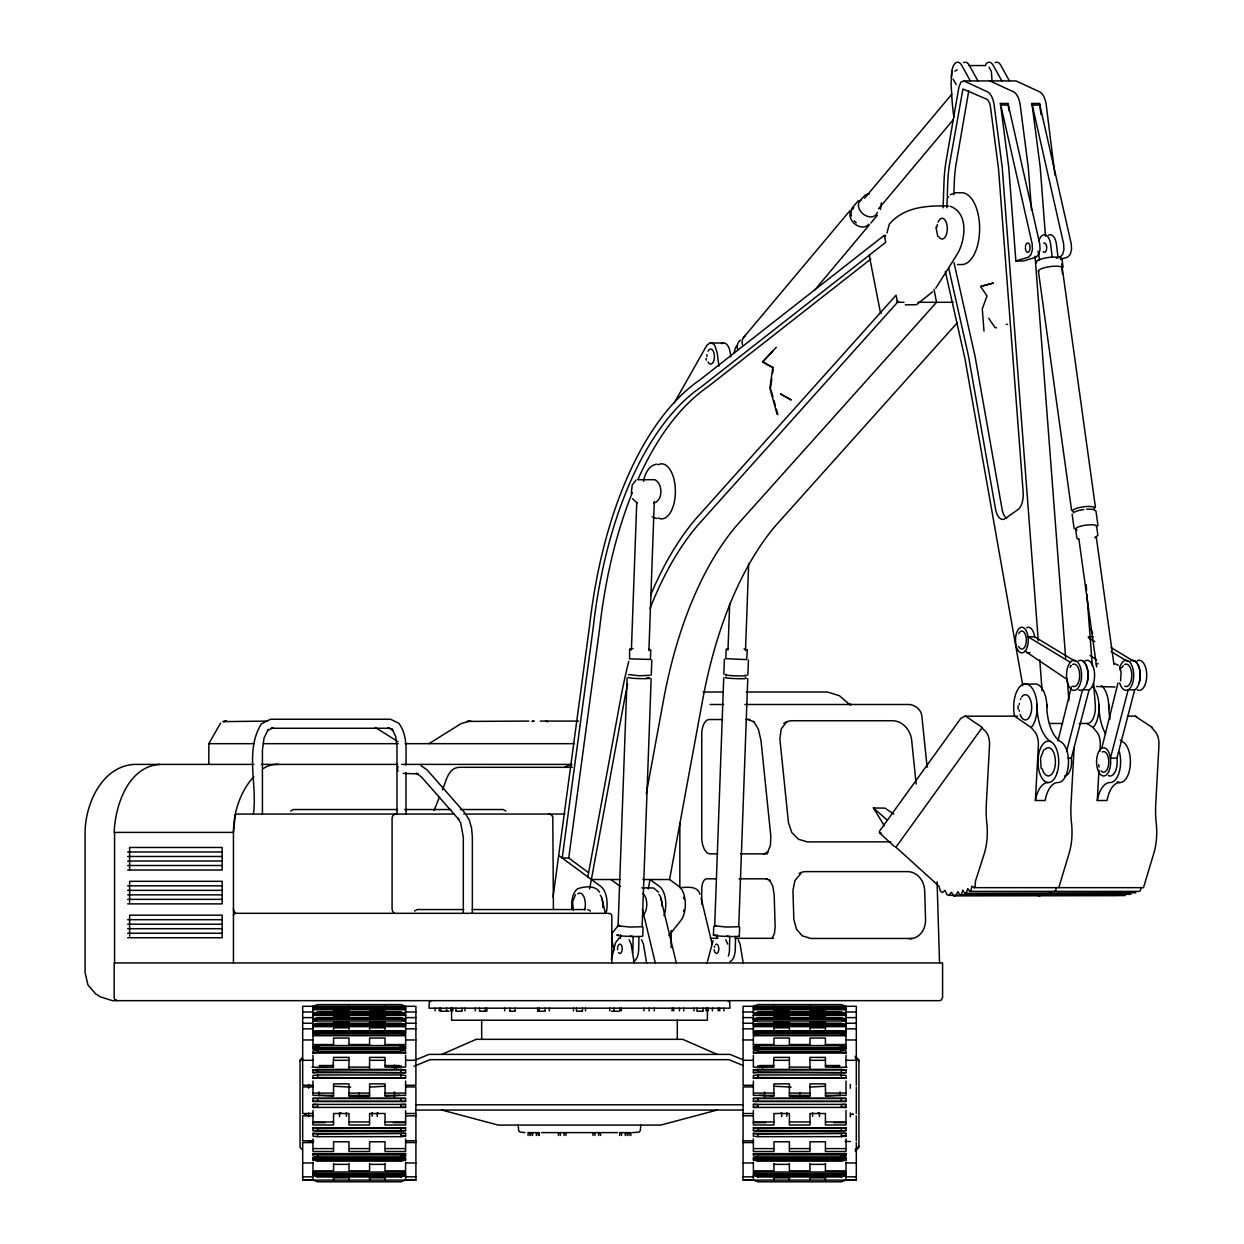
<?xml version="1.0" encoding="UTF-8"?>
<svg xmlns="http://www.w3.org/2000/svg" width="1244" height="1244" viewBox="0 0 1244 1244"><rect width="100%" height="100%" fill="white"/><g stroke="black" fill="none" stroke-linecap="round" stroke-linejoin="round"><path stroke-width="1.5" d="M935.939 227.154L937.774 236.469M643.055 927.231L642.728 936.079A12.953 0.809 2.1 0 1 638.934 936.514L638.67 949.763A12.953 6.484 -90 0 1 633.429 961.55M738.905 935.846A12.953 0.809 2.1 0 1 735.531 936.514L735.282 949.763A12.953 6.484 -90 0 1 730.041 961.55M970.32 80.922L961.674 65.279A11.958 5.971 -90 0 0 951.909 70.986L951.085 83.472L951.971 99.038A134.725 67.363 -90 0 0 953.899 117.278M943.123 207.81L943.978 182.604A86.893 43.447 -90 0 1 946.28 159.978L958.937 86.987L960.834 82.228L963.805 80.922L1015.944 80.922L1039.409 91.729A18.427 9.221 -90 0 1 1046.266 105.071L1054.943 175.171M946.902 207.748L947.213 198.402L948.581 196.676M947.275 196.676L947.726 183.101A79.367 39.684 -90 0 1 949.841 162.451L962.949 89.008L986.445 99.069A10.901 5.458 -90 0 1 990.488 106.953L998.528 168.951L1023.159 492.142A15.954 7.977 -90 0 1 1017.934 509.589L1005.261 518.546A15.161 7.573 -90 0 1 995.589 509.309L968.438 355.8L948.721 268.191M953.853 194.733L954.241 183.101A79.367 39.684 -90 0 1 956.356 162.451L968.796 90.672M651.141 678.789L642.137 926.733L630.102 927.06L618.097 925.863L627.1 677.918M648.979 649.212L650.783 650.068L650.441 659.444L629.557 658.853L629.619 649.073L633.009 648.513M631.392 650.037L636.741 502.669M648.901 650.674L654.313 501.363M651.281 675.072L651.825 659.958M713.434 935.146L713.761 926.298M747.753 678.789L738.749 926.733L726.714 927.06L714.709 925.863L723.713 677.918M723.852 674.201L724.397 659.087M727.989 650.037L729.684 603.495M745.498 650.674L748.67 563.408M747.877 675.072L748.437 659.958M739.34 936.079L739.667 927.231M1018.105 705.737L1018.105 709.018M884.608 236.733L885.635 235.303M620.429 938.474L620.632 934.695M717.042 938.474L717.244 934.695M1046.779 704.399A38.673 19.329 -90 0 0 1060.914 741.844A20.728 10.356 -90 0 1 1068.394 764.733A20.728 10.356 -90 0 1 1058.022 782.523A26.964 13.482 -90 0 0 1045.162 800.514L1035.397 800.514L1038.367 745.545A13.917 6.966 -90 0 0 1034.992 732.063L1031.136 727.507L1014.544 716.171A23.418 11.709 -90 0 1 1020.033 686.486A23.418 11.709 -90 0 1 1035.303 694.852A23.418 11.709 -90 0 1 1032.473 725.983L1031.136 727.507M1074.116 747.442L1071.037 804.059A61.003 30.494 -90 0 0 1071.535 823.326A41.161 20.573 -90 0 1 1069.156 853.197L1058.784 887.656M1119.927 782.523A26.964 13.482 -90 0 0 1107.067 800.514L1097.301 800.514L1098.934 770.192M1099.96 751.236L1100.271 745.545A13.917 6.966 -90 0 0 1096.897 732.063L1093.041 727.507L1087.007 723.386M991.981 79.974L991.359 71.499L989.073 67.16M951.287 77.221L951.909 70.986M114.168 832.423C115.101 805.677 128.179 766.382 159.73 764.407M553.067 897.033L589.485 626.509A339.192 169.588 90 0 1 699.843 379.933L884.329 235.303L885.712 242.3L701.056 387.039A331.666 165.825 90 0 0 593.155 628.158L562.21 858.033L568.726 858.033L588.334 872.479M568.726 858.033L599.67 628.158A331.666 165.825 -90 0 1 632.31 492.702M770.502 388.237L771.824 378.922M772.617 373.34L773.146 369.623M587.852 876.927L620.849 697.697A345.474 172.745 -90 0 1 628.764 661.373M589.64 888.947L624.364 700.403A338.073 169.029 90 0 1 627.598 684.138M646.258 793.765L663.456 700.403A338.073 169.029 90 0 1 736.946 525.186L936.561 302.292L934.011 289.261M648.279 888.947L650.021 879.524L659.569 886.552A18.971 9.485 -90 0 1 663.923 915.646M668.93 935.55L680.903 920.404A18.971 9.485 -90 0 0 685.273 902.366A18.971 9.485 -90 0 0 679.115 886.552L669.567 879.524L702.565 700.403A338.073 169.029 -90 0 1 776.038 525.186L957.507 322.554M1056.28 887.61L1055.736 890.564L1054.368 891.388M1140.981 887.61L1140.437 890.564L1139.084 891.388L969.667 891.388L967.754 888.62L966.386 892.834L964.738 893.332L962.825 890.098L961.456 894.312L959.808 894.794L957.896 891.575L955.843 895.556L953.697 895.773L951.442 892.228L949.048 895.353L946.933 894.747L945.067 890.409L942.408 892.554L940.386 891.139L938.971 886.179L895.54 846.822M1120.58 680.841L1121.108 672.335L1119.631 667.344M1087.101 682.769C1088.733 675.461 1088.842 665.835 1082.451 660.766M1139.224 682.769C1140.857 675.461 1140.966 665.835 1134.575 660.766M643.475 481.35C644.75 474.151 648.684 465.365 656.739 464.152M884.344 825.876L873.412 807.947L885.013 808.149L893.736 814.105M1057.991 740.818L1071.442 686.781M1101.749 748.282L1117.983 683.049M611.348 959.435L615.531 942.796L619.17 938.007M707.074 962.949L713.061 940.697M1066.73 750.754L1082.544 689.845L1089.075 689.845A15.052 7.526 -90 0 0 1094.316 671.34A15.052 7.526 -90 0 0 1085.079 660.828M1064.569 776.007A14.119 7.06 -90 0 0 1071.333 758.14L1089.075 689.845M1116.941 758.14L1134.684 689.845L1128.168 689.845L1110.426 758.14L1116.941 758.14A14.119 7.06 -90 0 1 1108.357 775.541M1120.222 669.956L1121.077 667.701M434.032 810.59L439.598 796.751M442.382 789.831C446.269 781.652 447.716 767.968 459.238 767.315L572.256 767.315M880.985 313.519L880.83 312.244M772.4 937.727L774.468 933.327L775.152 927.06L774.172 894.794L772.757 886.055L769.538 879.99L770.036 880.736L765.744 878.528M880.472 209.412L881.296 202.834M208.837 764.407L208.837 743.663L220.592 723.044M674.201 402.932L706.934 345.148L709.966 343.002L723.013 343.002M1043.763 749.837L1040.528 758.109L1041.15 768.543M954.832 71.141L957.18 69.804M886.972 232.955L889.273 224.262C904.03 206.722 927.371 205.4 948.503 206.037M333.034 1067.274L333.563 1057.384L348.989 1057.384L348.989 1068.378M789.396 1068.378L789.396 1057.384L773.955 1057.384L773.441 1067.274M896.193 846.822L982.262 727.507L965.671 716.171M935.752 288.266L957.227 254.196C965.608 240.279 968.874 212.802 950.214 206.302M969.667 891.388L971.02 890.564L971.844 886.132L974.068 887.656L975.249 886.07L975.389 881.358L984.439 853.197A41.161 20.573 -90 0 0 986.819 823.326A61.003 30.494 -90 0 1 986.336 804.059L989.509 745.545A13.917 6.966 -90 0 0 986.134 732.063L981.609 727.507M786.721 721.847L781.216 728.891L779.864 738.936L788.463 822.735L791.775 832.485L798.492 839.296L807.387 841.908L890.875 841.846M611.473 934.026L618.672 924.945M743.399 337.715L850.165 210.376M851.767 208.463L858.267 200.704M859.573 201.326L865.093 195.059L869.447 193.769M864.642 198.185L951.831 94.186M878.544 208.837L953.277 119.688M814.618 290.132L869.245 224.993M870.847 223.08L877.347 215.321M800.763 873.568L794.963 880.519L792.941 890.44L793.827 919.16L796.44 929.097L802.224 935.83L810.824 938.458L912.054 938.458M1093.041 727.507L1094.362 725.983A23.418 11.709 -90 0 0 1092.745 686.61M253.854 776.785L250.2 780.874A78.294 67.798 -90 0 0 233.452 832.407L233.452 962.949M777.189 414.501L769.865 388.237L772.757 367.757L762.525 361.957L776.318 347.278M762.525 361.957L772.726 351.29M903.984 302.292L897.468 302.292L697.853 525.186A338.073 169.029 90 0 0 650.068 608.378M575.537 894.545L572.582 901.931L573.36 910.375M414.532 911.059L417.144 909.551L463.717 909.551M290.661 811.041L293.351 809.533L397.474 809.533M302.525 1057.571L300.068 1059.935L300.068 1147.497L302.525 1149.86M300.068 1061.272L302.525 1058.893M855.234 1149.705L858.92 1146.159M855.234 1151.042L858.92 1147.497L858.92 1059.935L855.234 1056.389M932.611 291.749L916.735 304.531M870.862 259.047L707.572 387.039A331.666 165.825 -90 0 0 637.923 479.5M528.824 721.085L468.024 721.411L470.698 721.085M636.026 480.028L632.185 485.067L631.314 493.464M429.009 743.663L461.182 723.557L469.75 721.085L466.982 721.396M763.894 854.146L768.108 851.58L767.626 852.295L770.409 845.5L770.829 836.357L761.017 740.724L758.358 729.139L753.537 721.287L754.066 722.049L748.002 719.234M1094.829 537.766L1097.877 535.464L1096.648 526.181M628.531 674.528L639.229 675.787L649.959 675.305M628.438 677.327C627.831 679.006 659.662 679.053 646.989 677.685M618.097 925.863L619.714 925.552M714.709 925.863L716.326 925.552M441.807 1054.383L476.219 1039.331L682.754 1039.331L717.182 1054.383M396.152 1067.943L401.33 1065.813M415.169 1060.09L429.009 1054.383L729.964 1054.383L743.803 1060.09M414.019 1066.264L430.051 1059.655L728.922 1059.655L743.181 1065.533M950.214 194.702L954.786 192.975M405.606 1086.929L415.9 1086.929L415.9 1180.089L405.606 1180.058L400.972 1181.8L317.609 1181.8L312.975 1180.089L302.681 1180.058L302.681 1142.567L312.975 1142.567M856.307 1142.567L856.307 1180.089L846.013 1180.058L841.379 1181.8L758 1181.8L753.382 1180.089L743.088 1180.058L743.088 1086.929L753.382 1086.929M312.975 1008.573L317.609 1006.862L400.972 1006.862L405.606 1008.573L405.606 1006.287L400.972 1004.577L317.609 1004.577L312.975 1006.287L312.975 1008.573L316.831 1008.573M312.975 1009.739L317.609 1008.029L400.972 1008.029L405.606 1009.739L400.972 1007.5L317.609 1007.5L312.975 1009.739L405.606 1009.739M312.975 1014.202L317.609 1012.492L400.972 1012.492L405.606 1013.611L400.972 1011.963L317.609 1011.963L312.975 1013.611L318.759 1014.202M317.609 1013.658L312.975 1015.384L317.609 1013.658L400.972 1013.658L405.606 1015.384L400.972 1013.658M312.975 1015.959L312.975 1019.831L317.609 1018.121L400.972 1018.121L405.606 1019.831L405.606 1015.959M312.975 1021.013L317.609 1019.303L400.972 1019.303L405.606 1021.013L400.972 1018.774L317.609 1018.774L312.975 1021.013L405.606 1021.013M312.975 1021.588L312.975 1025.46L317.609 1023.75L400.972 1023.75L405.606 1025.46L405.606 1021.588M312.975 1026.642L317.609 1024.932L400.972 1024.932L405.606 1026.642L400.972 1024.403L317.609 1024.403L312.975 1026.642L405.606 1026.642M753.382 1008.573L758 1006.862L841.379 1006.862L846.013 1008.573L846.013 1006.287L841.379 1004.577L758 1004.577L753.382 1006.287L753.382 1008.573L757.238 1008.573M753.382 1009.739L758 1008.029L841.379 1008.029L846.013 1009.739L841.379 1007.5L758 1007.5L753.382 1009.739L846.013 1009.739M753.382 1014.202L758 1012.492L841.379 1012.492L846.013 1013.611L841.379 1011.963L758 1011.963L753.382 1013.611L759.167 1014.202M758 1013.658L753.382 1015.384L758 1013.658L841.379 1013.658L846.013 1015.384L841.379 1013.658M753.382 1015.959L753.382 1019.831L758 1018.121L841.379 1018.121L846.013 1019.831L846.013 1015.959M753.382 1021.013L758 1019.303L841.379 1019.303L846.013 1021.013L841.379 1018.774L758 1018.774L753.382 1021.013L846.013 1021.013M753.382 1021.588L753.382 1025.46L758 1023.75L841.379 1023.75L846.013 1025.46L846.013 1021.588M753.382 1026.642L758 1024.932L841.379 1024.932L846.013 1026.642L841.379 1024.403L758 1024.403L753.382 1026.642L846.013 1026.642M401.75 1019.24L405.606 1019.24L400.972 1017.592L317.609 1017.592L312.975 1019.24L316.831 1019.24M312.975 1024.869L317.609 1023.221L400.972 1023.221L405.606 1024.869M842.157 1019.24L846.013 1019.24L841.379 1017.592L758 1017.592L753.382 1019.24L757.238 1019.24M753.382 1024.869L758 1023.221L841.379 1023.221L846.013 1024.869M312.975 1027.233L312.975 1033.406L317.609 1031.758L400.972 1031.758L405.606 1033.406L405.606 1027.233M312.975 1035.708L317.609 1034.059L400.972 1034.059L405.606 1035.708L405.606 1034.557L400.972 1033.033L317.609 1033.033L312.975 1034.557L312.975 1035.708L405.606 1035.708M753.382 1027.233L753.382 1033.406L758 1031.758L841.379 1031.758L846.013 1033.406L846.013 1027.233M753.382 1035.708L758 1034.059L841.379 1034.059L846.013 1035.708L846.013 1034.557L841.379 1033.033L758 1033.033L753.382 1034.557L753.382 1035.708L846.013 1035.708M312.975 1172.004L317.609 1173.652L400.972 1173.652L405.606 1172.004L405.606 1173.154L400.972 1174.694L317.609 1174.694L312.975 1173.154L312.975 1172.004L405.606 1172.004M312.975 1180.089L312.975 1174.305L317.609 1175.953L400.972 1175.953L405.606 1174.305L405.606 1180.089M753.382 1172.004L758 1173.652L841.379 1173.652L846.013 1172.004L846.013 1173.154L841.379 1174.694L758 1174.694L753.382 1173.154L753.382 1172.004L846.013 1172.004M753.382 1180.089L753.382 1174.305L758 1175.953L841.379 1175.953L846.013 1174.305L846.013 1180.089M312.975 1032.256L317.609 1030.716L400.972 1030.716L405.606 1032.256M753.382 1032.256L758 1030.716L841.379 1030.716L846.013 1032.256M312.975 1175.471L317.609 1176.995L400.972 1176.995L405.606 1175.471L401.75 1175.471M753.382 1175.471L758 1176.995L841.379 1176.995L846.013 1175.471L842.157 1175.471M1096.275 664.218L1098.172 663.674M1015.866 260.991L1028.461 257.15L1031.058 254.585L1032.458 249.469L1032.116 243.7L1000.409 103.47L1007.998 103.47L1039.704 243.7L1040.046 249.469L1038.662 254.585L1036.065 257.15L1023.47 260.991L1015.866 260.991L1008.744 167.442L1000.409 103.47M1056.358 258.254L1059.966 257.15L1062.563 254.585L1063.947 249.469L1063.604 243.7L1031.898 103.47L1039.502 103.47L1071.208 243.7L1071.551 249.469L1070.167 254.585L1067.554 257.15L1060.354 259.343M980.599 286.509L993.054 283.119L980.599 286.509L987.021 295.963L982.293 308.823L983.988 331.137M1044.525 894.794L1046.157 894.312M1049.454 893.332L1051.087 892.834M1130.874 894.312L959.808 894.794M1135.803 892.834L964.738 893.332M312.975 1048.816L317.609 1047.495L400.972 1047.495L405.606 1048.816L405.606 1046.686L400.972 1045.566L317.609 1045.566L312.975 1046.686L312.975 1048.816L405.606 1048.816M312.975 1053.077L317.609 1051.755L400.972 1051.755L405.606 1053.077L405.606 1050.947L400.972 1049.827L317.609 1049.827L312.975 1050.947L312.975 1053.077L405.606 1053.077M753.382 1048.816L758 1047.495L841.379 1047.495L846.013 1048.816L846.013 1046.686L841.379 1045.566L758 1045.566L753.382 1046.686L753.382 1048.816L846.013 1048.816M753.382 1053.077L758 1051.755L841.379 1051.755L846.013 1053.077L846.013 1050.947L841.379 1049.827L758 1049.827L753.382 1050.947L753.382 1053.077L846.013 1053.077M312.975 1153.639L317.609 1154.961L400.972 1154.961L405.606 1153.639L405.606 1155.769L400.972 1156.889L317.609 1156.889L312.975 1155.769L312.975 1153.639L405.606 1153.639M312.975 1157.9L317.609 1159.221L400.972 1159.221L405.606 1157.9L405.606 1160.03L400.972 1161.134L317.609 1161.134L312.975 1160.03L312.975 1157.9L405.606 1157.9M753.382 1153.639L758 1154.961L841.379 1154.961L846.013 1153.639L846.013 1155.769L841.379 1156.889L758 1156.889L753.382 1155.769L753.382 1153.639L846.013 1153.639M753.382 1157.9L758 1159.221L841.379 1159.221L846.013 1157.9L846.013 1160.03L841.379 1161.134L758 1161.134L753.382 1160.03L753.382 1157.9L846.013 1157.9M916.113 304.733L905.259 304.842M431.279 1000.658L429.32 1001.793L429.009 1008.184L729.964 1008.184L729.668 1001.793L727.693 1000.658M717.182 1110.052L660.719 1125.089L498.253 1125.089L441.807 1110.052M392.327 1067.274L399.433 1065.533L385.018 1065.533M832.734 1067.274L839.84 1065.533L825.425 1065.533M226.61 721.085L224.169 721.613L267.6 721.085M312.975 1072.686L317.609 1071.893L405.606 1072.686L405.606 1069.902L400.972 1069.389L317.609 1069.389L312.975 1069.902L312.975 1072.686L405.606 1072.686M312.975 1078.253L317.609 1077.459L405.606 1078.253L405.606 1075.469L400.972 1074.956L317.609 1074.956L312.975 1075.469L312.975 1078.253L405.606 1078.253M312.975 1127.795L317.609 1128.588L405.606 1127.795L405.606 1130.578L400.972 1131.091L317.609 1131.091L312.975 1130.578L312.975 1127.795L405.606 1127.795M753.382 1072.686L758 1071.893L846.013 1072.686L846.013 1069.902L841.379 1069.389L758 1069.389L753.382 1069.902L753.382 1072.686L846.013 1072.686M312.975 1133.362L317.609 1134.155L405.606 1133.362L405.606 1136.145L400.972 1136.658L317.609 1136.658L312.975 1136.145L312.975 1133.362L405.606 1133.362M753.382 1078.253L758 1077.459L846.013 1078.253L846.013 1075.469L841.379 1074.956L758 1074.956L753.382 1075.469L753.382 1078.253L846.013 1078.253M753.382 1127.795L758 1128.588L846.013 1127.795L846.013 1130.578L841.379 1131.091L758 1131.091L753.382 1130.578L753.382 1127.795L846.013 1127.795M753.382 1133.362L758 1134.155L846.013 1133.362L846.013 1136.145L841.379 1136.658L758 1136.658L753.382 1136.145L753.382 1133.362L846.013 1133.362M399.433 1095.373L385.096 1096.244L385.018 1083.882L369.577 1083.882L369.577 1096.399L348.989 1096.399L348.989 1083.882L333.563 1083.882L333.563 1096.197L319.148 1095.373M839.84 1095.373L825.487 1096.244L825.425 1083.882L809.984 1083.882L809.984 1096.399L789.396 1096.399L789.396 1083.882L773.955 1083.882L773.892 1096.244L759.555 1095.373M653.877 502.98C663.099 500.788 663.036 483.247 654.733 479.717L637.939 479.717M728.004 648.575L726.154 649.306L725.812 658.667L746.68 659.6L747.333 649.834L743.974 649.026M726.247 674.404C719.436 675.601 752.185 676.783 745.451 675.103M726.154 677.187C719.343 678.384 752.091 679.582 745.358 677.887M1038.398 895.773L1040.544 895.556M1125.26 895.556L953.697 895.773M1036.703 262.873A12.953 3.001 -7.9 0 1 1052.175 257.073L1057.991 257.073A12.953 3.001 -7.9 0 1 1061.505 259.514M312.975 1101.406L405.606 1101.406L405.606 1098.39L312.975 1098.39L312.975 1101.406L405.606 1101.406M312.975 1098.39L405.606 1098.39M312.975 1107.424L317.609 1107.269L317.609 1104.563L312.975 1104.408L312.975 1107.424L405.606 1107.424L405.606 1104.408L312.975 1104.408M405.606 1104.408L400.972 1104.563L400.972 1107.269L405.606 1107.424M753.382 1101.406L846.013 1101.406L846.013 1098.39L753.382 1098.39L753.382 1101.406L846.013 1101.406M753.382 1098.39L846.013 1098.39M753.382 1107.424L758 1107.269L758 1104.563L753.382 1104.408L753.382 1107.424L846.013 1107.424L846.013 1104.408L753.382 1104.408M846.013 1104.408L841.379 1104.563L841.379 1107.269L846.013 1107.424M638.934 936.514L633.118 936.514A12.953 0.809 2.1 0 1 619.496 935.737A12.953 0.809 2.1 0 1 618.579 934.788M735.531 936.514L729.73 936.514A12.953 0.809 2.1 0 1 716.109 935.737A12.953 0.809 2.1 0 1 715.176 934.788M968.983 65.559L985.777 65.559M1000.658 105.071L1008.246 105.071L1008.993 110.732M1031.898 103.47L1032.147 105.071L1039.751 105.071L1040.979 114.51M955.439 192.758L960.648 192.758A35.936 17.976 90 0 1 979.603 226.641A35.936 17.976 90 0 1 962.654 264.537L957.445 264.537M917.948 302.292L953.308 302.292M1006.303 324.342L1007.609 324.342M996.46 327.747L995.153 327.747L988.716 318.277M1075.174 661.31L1034.573 636.772L1028.057 636.772L1070.275 662.29M1088.329 636.772L1093.227 636.772M1070.571 665.587L1071.224 665.587A11.258 5.629 -90 0 0 1070.058 667.375M1023.921 684.091L1033.702 684.091A23.418 11.709 -90 0 1 1046.873 707.447M1115.059 686.983L1096.368 686.501M703.155 692.022L723.106 692.022M746.322 692.022L827.54 692.022L839.42 695.723L848.812 703.809M710.091 704.493L723.666 704.493M744.907 704.493L909.442 704.493C915.475 705.161 920.902 709.547 921.82 715.658L927.122 767.253M1017.654 716.171L965.017 716.171L960.881 718.301L879.492 831.147L879.539 832.858L894.218 846.371M1127.391 716.171L1135.741 716.171L1137.234 717.228M722.702 719.53L709.22 719.53A14.835 7.417 -90 0 0 701.74 734.489L701.74 836.917A16.81 8.397 -90 0 0 710.215 853.851L717.85 853.851M745.809 719.53L749.665 719.53M540.331 721.085L578.444 721.085M1049.438 723.479L1060.619 723.479A16.203 8.102 -90 0 0 1062.734 723.246M1079.232 723.479L1086.681 723.479A16.203 8.102 -90 0 0 1095.249 704.322L1093.631 683.08M1135.088 716.171L1152.333 727.507M208.837 743.663L253.838 743.663M263.417 743.663L398.251 743.663M405.155 743.663L574.339 743.663M1068.067 758.14L1071.333 758.14M253.838 764.407L133.777 764.407C101.666 766.724 85.292 804.122 85.074 832.625L85.074 972.59L87.966 985.03L95.57 993.8L100.562 996.957L112.52 1000.658L939.562 1000.658L941.07 1000.254L942.579 997.657L942.579 962.949L114.168 962.949L114.168 997.657L114.572 999.15L117.169 1000.658M261.349 764.407L397.551 764.407M401.563 764.391L571.742 764.407M403.165 773.41L418.171 773.892L416.258 773.255L421.452 776.956L458.741 819.423L457.792 818.023L460.747 822.984L463.312 837.43L463.312 913.314M404.611 809.533L450.748 809.533M460.358 809.533L503.182 809.533L505.873 811.041M454.044 814.043L237.355 814.043L235.287 814.789L233.452 832.407L114.572 832.407L114.572 962.949M463.732 814.043L564.9 814.043M881.312 833.138L879.539 832.858M127.665 851.969L222.163 851.969M740.771 853.851L767.501 853.851M127.665 856.478L222.163 856.478M127.665 861.004L222.163 861.004M127.665 865.513L222.163 865.513M127.665 870.022L222.163 870.022L222.163 847.459L129.609 847.459L129.609 870.022M716.311 878.824L706.825 878.824A10.045 5.023 -90 0 0 701.74 888.994L701.74 904.139M739.045 878.824L767.47 878.824M591.382 879.524L619.807 879.524M642.915 879.524L669.567 879.524M127.665 885.821L222.163 885.821M974.068 887.656L1143.485 887.656L1153.857 853.197A41.161 20.573 -90 0 0 1156.236 823.326A61.003 30.494 -90 0 1 1155.754 804.059L1158.926 745.545A13.917 6.966 -90 0 0 1155.552 732.063L1151.68 727.507M641.951 887.812L653.691 887.983L658.574 892.181M680.079 887.812C686.828 887.174 697.589 885.572 699.952 894.28M127.665 890.346L222.163 890.346M127.665 894.856L222.163 894.856M949.048 895.353L1118.465 895.353M127.665 899.365L222.163 899.365M127.665 903.89L222.163 903.89L222.163 881.312L129.609 881.312L129.609 902.382M472.253 909.551L585.395 909.551M606.046 913.314L235.396 913.314A2.255 1.959 -90 0 0 233.452 915.568M607.585 913.314L610.711 913.625L611.83 915.568L611.83 962.949M127.665 919.689L222.163 919.689M127.665 924.199L222.163 924.199M127.665 928.708L222.163 928.708M127.665 933.233L222.163 933.233M127.665 937.743L222.163 937.743L222.163 915.164L129.609 915.164L129.609 936.234M710.355 938.318L718.006 938.318M735.251 938.318L773.581 938.318M312.975 1007.391L316.707 1007.391M401.859 1007.391L405.606 1007.391M753.382 1007.391L757.114 1007.391M842.266 1007.391L846.013 1007.391M316.831 1007.982L312.975 1007.982L317.609 1006.862M401.75 1007.982L405.606 1007.982L400.972 1006.862M757.238 1007.982L753.382 1007.982L758 1006.862M842.157 1007.982L846.013 1007.982L841.379 1006.862M401.75 1008.573L405.606 1008.573M842.157 1008.573L846.013 1008.573M312.975 1009.164L316.831 1009.164M401.75 1009.164L405.606 1009.164M753.382 1009.164L757.238 1009.164M842.157 1009.164L846.013 1009.164M440.298 1011.201L449.053 1011.201M456.113 1011.201L461.773 1011.201M479.593 1011.201L486.544 1011.201M509.9 1011.201L514.798 1011.201M537.983 1011.201L544.934 1011.201M576.656 1011.201L582.332 1011.201M611.504 1011.201L619.528 1011.201M697.2 1011.201L702.876 1011.201M302.681 1011.978L312.975 1011.978M405.606 1011.978L415.9 1011.978M743.088 1011.978L753.382 1011.978M846.013 1011.978L856.307 1011.978M401.75 1014.202L405.606 1014.202M842.157 1014.202L846.013 1014.202M312.975 1014.793L405.606 1014.793M753.382 1014.793L846.013 1014.793M312.975 1015.384L405.606 1015.384M753.382 1015.384L846.013 1015.384M302.681 1017.608L312.975 1017.608M405.606 1017.608L415.9 1017.608M743.088 1017.608L753.382 1017.608M846.013 1017.608L856.307 1017.608M312.975 1018.649L316.707 1018.649M401.859 1018.649L405.606 1018.649M753.382 1018.649L757.114 1018.649M842.266 1018.649L846.013 1018.649M312.975 1019.831L316.831 1019.831M401.75 1019.831L405.606 1019.831M753.382 1019.831L757.238 1019.831M842.157 1019.831L846.013 1019.831M312.975 1020.422L316.831 1020.422M401.75 1020.422L405.606 1020.422M753.382 1020.422L757.238 1020.422M842.157 1020.422L846.013 1020.422M302.681 1023.237L312.975 1023.237M405.606 1023.237L415.9 1023.237M743.088 1023.237L753.382 1023.237M846.013 1023.237L856.307 1023.237M312.975 1024.294L333.563 1024.294L333.563 1022.195L348.989 1022.195L348.989 1024.294L369.577 1024.294L369.577 1022.195L385.018 1022.195L385.018 1024.294L405.606 1024.294M753.382 1024.294L773.955 1024.294L773.955 1022.195L789.396 1022.195L789.396 1024.294L809.984 1024.294L809.984 1022.195L825.425 1022.195L825.425 1024.294L846.013 1024.294M312.975 1025.46L318.759 1025.46M399.822 1025.46L405.606 1025.46M753.382 1025.46L759.167 1025.46M840.229 1025.46L846.013 1025.46M312.975 1026.051L405.606 1026.051M753.382 1026.051L846.013 1026.051M302.681 1028.835L312.975 1028.835M405.606 1028.835L415.9 1028.835M743.088 1028.835L753.382 1028.835M846.013 1028.835L856.307 1028.835M312.975 1031.105L333.563 1031.105M348.989 1031.105L369.577 1031.105M385.018 1031.105L405.606 1031.105M753.382 1031.105L773.955 1031.105M789.396 1031.105L809.984 1031.105M825.425 1031.105L846.013 1031.105M312.975 1033.406L318.759 1033.406M401.75 1033.406L405.606 1033.406M753.382 1033.406L759.167 1033.406M842.157 1033.406L846.013 1033.406M302.681 1039.968L312.975 1039.968M405.606 1039.968L415.9 1039.968M743.088 1039.968L753.382 1039.968M846.013 1039.968L856.307 1039.968M312.975 1044.556L333.563 1044.556M348.989 1044.556L369.577 1044.556M385.018 1044.556L405.606 1044.556M753.382 1044.556L773.955 1044.556M789.396 1044.556L809.984 1044.556M825.425 1044.556L846.013 1044.556M312.975 1046.686L318.759 1046.686M399.822 1046.686L405.606 1046.686M753.382 1046.686L759.167 1046.686M840.229 1046.686L846.013 1046.686M302.681 1060.292L312.975 1060.292M333.563 1060.292L348.989 1060.292M369.577 1060.292L385.018 1060.292M405.606 1060.292L415.9 1060.292M743.088 1060.292L753.382 1060.292M773.955 1060.292L789.396 1060.292M809.984 1060.292L825.425 1060.292M846.013 1060.292L856.307 1060.292M333.563 1065.533L319.148 1065.533L326.255 1067.274M773.955 1065.533L759.555 1065.533L766.646 1067.274M312.073 1067.274L333.563 1067.119M348.989 1067.119L369.577 1067.119M369.577 1068.378L369.577 1057.384L385.018 1057.384L385.018 1067.119L405.606 1067.119L405.606 1055.207M773.955 1067.119L753.382 1067.119L753.382 1055.207M789.396 1067.119L809.984 1067.119M809.984 1068.378L809.984 1057.384L825.425 1057.384L825.425 1067.119L846.9 1067.274M312.975 1069.902L405.606 1069.902M753.382 1069.902L846.013 1069.902M312.975 1085.281L302.681 1085.281L302.681 1006.287L415.9 1006.287L415.9 1085.281L405.606 1085.281M753.382 1085.281L743.088 1085.281L743.088 1006.287L856.307 1006.287L856.307 1085.281M333.563 1086.245L350.761 1087.069M385.018 1086.245L369.717 1087.069M773.955 1086.245L791.153 1087.069M825.425 1086.245L810.124 1087.069M312.975 1086.929L302.681 1086.929L302.681 1113.52L312.975 1113.52M312.975 1093.087L333.563 1093.087M348.989 1093.087L369.577 1093.087M385.018 1093.087L405.606 1093.087M753.382 1093.087L773.955 1093.087M789.396 1093.087L809.984 1093.087M825.425 1093.087L846.013 1093.087M333.563 1095.373L312.975 1095.373L312.975 1081.036M348.989 1095.373L369.577 1095.373M385.018 1095.373L405.606 1095.373L405.606 1081.036M773.955 1095.373L753.382 1095.373L753.382 1081.036M789.396 1095.373L809.984 1095.373M825.425 1095.373L846.013 1095.373L846.013 1081.036M415.729 1104.781L743.243 1104.781M415.62 1110.052L743.352 1110.052M405.606 1113.52L415.9 1113.52M743.088 1113.52L753.382 1113.52M306.475 1114.375L304.422 1114.033M851.907 1114.375L853.275 1114.375L851.984 1114.033M312.975 1115.821L302.681 1115.821L302.681 1140.81L312.975 1140.81M405.606 1115.821L415.9 1115.821M743.088 1115.821L753.382 1115.821M312.975 1121.964L333.563 1121.964M348.989 1121.964L369.577 1121.964M385.018 1121.964L405.606 1121.964M753.382 1121.964L773.955 1121.964M789.396 1121.964L809.984 1121.964M825.425 1121.964L846.013 1121.964M312.975 1122.648L325.322 1122.648M393.26 1122.648L405.606 1122.648M753.382 1122.648L765.729 1122.648M833.667 1122.648L846.013 1122.648M312.975 1130.578L405.606 1130.578M753.382 1130.578L846.013 1130.578M524.968 1132.615L520.054 1132.118L518.686 1130.734L518.173 1125.089M541.56 1132.615L617.413 1132.615M632.372 1132.615L638.918 1132.118L640.302 1130.734L640.8 1125.089M401.75 1136.145L405.606 1136.145M842.157 1136.145L846.013 1136.145M405.606 1140.81L415.9 1140.81M743.088 1140.81L753.382 1140.81M308.652 1141.479L313.783 1141.479M845.189 1141.479L850.336 1141.479M405.606 1142.567L415.9 1142.567M743.088 1142.567L753.382 1142.567M312.975 1148.601L333.563 1148.601M348.989 1148.601L369.577 1148.601M385.018 1148.601L405.606 1148.601M753.382 1148.601L773.955 1148.601M789.396 1148.601L809.984 1148.601M825.425 1148.601L846.013 1148.601M401.75 1155.769L405.606 1155.769M842.157 1155.769L846.013 1155.769M312.975 1160.03L405.606 1160.03M753.382 1160.03L846.013 1160.03M302.681 1162.969L312.975 1162.969M405.606 1162.969L415.9 1162.969M743.088 1162.969L753.382 1162.969M846.013 1162.969L856.307 1162.969M333.563 1164.353L348.989 1164.353M369.577 1164.353L385.018 1164.353M773.955 1164.353L789.396 1164.353M809.984 1164.353L825.425 1164.353M312.975 1174.305L405.606 1174.305M753.382 1174.305L846.013 1174.305M302.681 1176.824L312.975 1176.824M405.606 1176.824L415.9 1176.824M743.088 1176.824L753.382 1176.824M846.013 1176.824L856.307 1176.824M333.563 1177.804L348.989 1177.804M369.577 1177.804L385.018 1177.804M773.955 1177.804L789.396 1177.804M809.984 1177.804L825.425 1177.804M302.681 1180.089L415.9 1180.089M743.088 1180.089L856.307 1180.089M709.966 343.002L712.377 343.468A10.247 5.116 -90 0 1 715.191 346.485L717.29 353.265L718.892 366.078M726.605 936.063L729.73 936.514L729.466 949.763A12.953 6.484 -90 0 1 728.362 956.092M629.993 936.063L633.118 936.514L632.869 949.763A12.953 6.484 -90 0 1 632.527 953.075M851.269 704.493L847.786 703.809L850.725 704.881M1114.966 663.674L1118.263 665.291M656.739 518.561L652.136 516.82M587.821 909.551L590.433 911.059M898.759 302.292L897.188 300.861M956.201 84.608L953.168 79.181M637.099 502.98L632.59 498.673M873.412 807.947L887.47 820.294M1078.595 539.461L1076.853 538.077L1075.593 529.027M757.643 1065.813L762.836 1067.943M989.882 80.922L1013.347 91.729A18.427 9.221 -90 0 1 1020.204 105.071L1028.29 167.442L1031.525 209.925M963.805 80.922L987.285 91.729A18.427 9.221 90 0 1 994.143 105.071L1002.229 167.442L1038.274 640.598M420.954 765.589L427.205 770.02L464.929 812.985M763.178 361.957L773.41 367.757M1111.079 647.564L1133.813 661.31M1088.329 637.752L1094.829 641.671M1111.063 651.498L1127.297 661.31M375.33 727.491L397.956 741.642M1090.133 655.479L1096.555 659.787M1025.087 651.156L1066.777 679.224A15.052 7.526 -90 0 0 1079.357 685.973A15.052 7.526 -90 0 0 1075.982 660.797A15.052 7.526 -90 0 0 1066.777 679.224M610.928 879.524L620.476 886.552M558.665 855.421L600.93 886.552A18.971 9.485 90 0 1 606.186 912.645M855.234 1057.711L858.92 1061.272M725.765 939.718L727.74 944.134M641.484 939.718L643.459 944.134L646.585 962.949M629.153 939.718L631.143 944.134L634.253 962.949M599.577 892.181C595.27 884.919 584.105 886.319 577.325 888.962C571.509 893.845 571.665 902.475 571.774 909.38M465.894 814.4L469.283 820.107L471.569 828.1L472.347 837.041L472.347 913.314M738.252 939.935L740.071 944.134L743.197 962.949M1009.428 80.922L1000.782 65.279A11.958 5.971 90 0 0 995.091 62.666M1001.824 80.922L993.178 65.279A11.958 5.971 90 0 0 985.668 64.439M977.924 80.922L969.278 65.279A11.958 5.971 -90 0 0 963.587 62.666M771 389.978L772.959 396.991M773.939 400.49L775.401 405.746M776.38 409.245L777.842 414.501M552.803 816.297L553.409 908.804M701.072 898.028L712.237 944.398M660.688 898.028L676.332 962.949M642.355 909.162L655.308 962.949M601.707 898.028L605.268 912.863M611.519 938.831L614.209 949.965M953.977 262.593L974.954 355.8L1002.104 509.309A15.161 7.573 -90 0 0 1006.598 518.468M945.316 271.41L964.94 358.599L1022.786 685.662M706.001 358.428L706.359 360.154M897.468 302.292L896.069 295.217L695.94 518.701A345.474 172.745 -90 0 0 650.596 595.161M869.245 255.487L880.519 312.99M1038.134 251.117L1039.549 260.151M1039.502 103.47L1039.751 105.071M1007.998 103.47L1008.246 105.071M1061.894 258.69L1063.076 267.227M1062.22 267.802L1095.451 507.35M1095.948 510.942L1097.97 525.543M1096.182 536.397L1113.971 664.591M1078.828 538.745L1096.617 666.939M1038.382 271.021L1071.613 510.569M1072.126 514.161L1074.147 528.762M1032.147 105.071L1040.233 167.442L1045.473 236.173M730.788 356.919L730.321 353.265A13.653 6.826 -90 0 0 721.427 343.717M1057.991 257.073L1056.436 244.197A12.953 6.484 -90 0 0 1048.459 235.163M1052.175 257.073L1050.62 244.197A12.953 6.484 -90 0 0 1045.162 234.789A12.953 6.484 -90 0 0 1038.74 241.274M916.159 784.031L911.665 740.273A19.811 16.794 67.7 0 0 892.399 720.742L792.257 720.742A19.811 16.794 67.7 0 0 783.751 723.402M1061.707 264.008L1062.438 273.664M1086.136 584.587L1086.572 590.387M1086.867 594.243L1092.31 665.696M1035.055 256.28L1065.657 657.967M1067.274 679.224L1068.891 700.465M1039.735 659.911L1042.099 690.809M937.074 881.825L939.547 962.949M856.307 1086.929L856.307 1113.52M856.307 1115.821L856.307 1140.81M850.336 1084.395L850.336 1088.205M850.336 1112.945L850.336 1116.754M846.013 1010.33L846.013 1013.02L753.382 1013.02L753.382 1010.33M846.013 1036.858L846.013 1045.395M846.013 1055.207L846.013 1067.119M846.013 1110.441L846.013 1125.011L825.425 1125.011L825.425 1113.52L809.984 1113.52L809.984 1125.011L789.396 1125.011L789.396 1113.52L773.955 1113.52L773.955 1125.011L753.382 1125.011L753.382 1110.441M846.013 1138.929L846.013 1151.509L825.425 1151.509L825.425 1141.774L809.984 1141.774L809.984 1151.509L789.396 1151.509L789.396 1141.774L773.955 1141.774L773.955 1151.509L753.382 1151.509L753.382 1138.929M846.013 1162.16L846.013 1170.853L825.425 1170.853L825.425 1163.498M841.379 1030.716L841.379 1031.758M841.379 1033.033L841.379 1034.059M841.379 1045.566L841.379 1047.495M841.379 1049.827L841.379 1051.755M841.379 1069.389L841.379 1071.893M841.379 1074.956L841.379 1077.459M841.379 1098.53L841.379 1101.251M841.379 1128.588L841.379 1131.091M841.379 1134.155L841.379 1136.658M841.379 1154.961L841.379 1156.889M841.379 1159.221L841.379 1161.134M841.379 1173.652L841.379 1174.694M841.379 1175.953L841.379 1176.995M840.042 1091.952L840.042 1095.809M825.425 1006.287L825.425 1007.391M825.425 1011.978L825.425 1010.937L809.984 1010.937L809.984 1011.978M825.425 1018.649L825.425 1016.566L809.984 1016.566L809.984 1018.649M825.425 1032.504L825.425 1027.824L809.984 1027.824L809.984 1032.504M825.425 1045.395L825.425 1038.04L809.984 1038.04L809.984 1045.395M825.425 1176.995L825.425 1180.089M819.454 1112.82L819.454 1116.614M818.225 1112.602L818.225 1113.52M812.565 1112.634L812.565 1116.272M809.984 1006.287L809.984 1007.391M809.984 1163.498L809.984 1170.853L789.396 1170.853L789.396 1163.498M809.984 1176.995L809.984 1180.089M799.69 1092.621L799.69 1097.363M789.396 1006.287L789.396 1007.391M789.396 1011.978L789.396 1010.937L773.955 1010.937L773.955 1011.978M789.396 1018.649L789.396 1016.566L773.955 1016.566L773.955 1018.649M789.396 1032.504L789.396 1027.824L773.955 1027.824L773.955 1032.504M789.396 1045.395L789.396 1038.04L773.955 1038.04L773.955 1045.395M789.396 1176.995L789.396 1180.089M786.83 1112.634L786.83 1116.272M781.714 1112.82L781.714 1116.614M781.17 1112.602L781.17 1113.52M773.955 1006.287L773.955 1007.391M773.955 1163.498L773.955 1170.853L753.382 1170.853L753.382 1162.16M773.955 1176.995L773.955 1180.089M764.562 1091.952L764.562 1097.177M758 1030.716L758 1031.758M758 1033.033L758 1034.059M758 1045.566L758 1047.495M758 1049.827L758 1051.755M758 1069.389L758 1071.893M758 1074.956L758 1077.459M758 1098.53L758 1101.251M758 1128.588L758 1131.091M758 1134.155L758 1136.658M758 1154.961L758 1156.889M758 1159.221L758 1161.134M758 1173.652L758 1174.694M758 1175.953L758 1176.995M753.382 1036.858L753.382 1045.395M723.899 1008.184L723.899 1010.89M719.763 1008.184L719.763 1010.89M718.192 1008.184L718.192 1010.89M712.377 1008.184L712.377 1010.89M708.131 1008.184L708.131 1010.89M707.401 1008.184L707.401 1020.22L451.588 1020.22L451.588 1008.184M706.048 1008.184L706.048 1010.89M703.047 1008.184L703.047 1010.89M697.029 1008.184L697.029 1010.89M694.012 1008.184L694.012 1010.89M683.733 1008.184L683.733 1010.89M679.846 823.295L679.846 886.925M679.473 1008.184L679.473 1010.89M677.296 1020.22L677.296 1039.331M673.657 1008.184L673.657 1010.89M672.102 1008.184L672.102 1010.89M671.154 930.419L671.154 947.648M654.297 1008.184L654.297 1010.89M649.088 1008.184L649.088 1010.89M643.879 1008.184L643.879 1010.89M630.895 1135.477L630.895 1132.615L619.652 1132.615L619.652 1135.477M629.013 1132.615L629.013 1135.477M627.163 1132.615L627.163 1135.477M625.281 1132.615L625.281 1135.477M621.534 1132.615L621.534 1135.477M621.331 1008.184L621.331 1010.89M619.776 1008.184L619.776 1010.89M613.961 1008.184L613.961 1010.89M612.157 932.347L612.157 945.735M609.7 1008.184L609.7 1010.89M600.525 1132.615L600.525 1135.477M598.644 1132.615L598.644 1135.477M594.881 1132.615L594.881 1135.477M592.999 1132.615L592.999 1135.477M585.504 1008.184L585.504 1010.89M582.503 1008.184L582.503 1010.89M576.485 1008.184L576.485 1010.89M573.468 1008.184L573.468 1010.89M565.989 1132.615L565.989 1135.477M564.107 1132.615L564.107 1135.477M560.344 1132.615L560.344 1135.477M558.463 1132.615L558.463 1135.477M549.273 1008.184L549.273 1010.89M545.028 1008.184L545.028 1010.89M539.336 1135.477L539.336 1132.615L528.078 1132.615L528.078 1135.477M539.212 1008.184L539.212 1010.89M538.248 1132.615L538.248 1135.477M537.657 1008.184L537.657 1010.89M536.366 1132.615L536.366 1135.477M532.603 1132.615L532.603 1135.477M530.721 1132.615L530.721 1135.477M529.96 1132.615L529.96 1135.477M515.109 1008.184L515.109 1010.89M509.9 1008.184L509.9 1010.89M504.675 1008.184L504.675 1010.89M486.886 1008.184L486.886 1010.89M485.316 1008.184L485.316 1010.89M481.677 1020.22L481.677 1039.331M479.5 1008.184L479.5 1010.89M475.255 1008.184L475.255 1010.89M464.961 1008.184L464.961 1010.89M461.959 1008.184L461.959 1010.89M455.942 1008.184L455.942 1010.89M452.925 1008.184L452.925 1010.89M450.857 1008.184L450.857 1010.89M446.596 1008.184L446.596 1010.89M440.78 1008.184L440.78 1010.89M439.225 1008.184L439.225 1010.89M435.089 1008.184L435.089 1010.89M406.011 765.091C405.824 750.987 407.877 735.282 398.811 723.277L390.507 719.234L270.632 719.234L261.458 723.744C244.586 750.427 257.617 784.637 253.403 814.043M406.011 772.664L406.011 814.043M405.606 1010.33L405.606 1013.02L312.975 1013.02L312.975 1010.33M405.606 1036.858L405.606 1045.395M405.606 1110.441L405.606 1125.011L385.018 1125.011L385.018 1113.52L369.577 1113.52L369.577 1125.011L348.989 1125.011L348.989 1113.52L333.563 1113.52L333.563 1125.011L312.975 1125.011L312.975 1110.441M405.606 1138.929L405.606 1151.509L385.018 1151.509L385.018 1141.774L369.577 1141.774L369.577 1151.509L348.989 1151.509L348.989 1141.774L333.563 1141.774L333.563 1151.509L312.975 1151.509L312.975 1138.929M405.606 1162.16L405.606 1170.853L385.018 1170.853L385.018 1163.498M400.972 1030.716L400.972 1031.758M400.972 1033.033L400.972 1034.059M400.972 1045.566L400.972 1047.495M400.972 1049.827L400.972 1051.755M400.972 1069.389L400.972 1071.893M400.972 1074.956L400.972 1077.459M400.972 1098.53L400.972 1101.251M400.972 1128.588L400.972 1131.091M400.972 1134.155L400.972 1136.658M400.972 1154.961L400.972 1156.889M400.972 1159.221L400.972 1161.134M400.972 1173.652L400.972 1174.694M400.972 1175.953L400.972 1176.995M396.976 814.043L396.976 746.618L395.576 736.215L391.876 728.797L392.886 730.29L387.988 727.662L389.901 728.269L271.223 728.269L273.136 727.662L267.382 730.757L268.393 729.264L264.055 737.941L262.422 750.085L262.422 814.043M394.426 1065.097L394.426 1068.923M394.426 1091.952L394.426 1097.177M385.018 1006.287L385.018 1007.391M385.018 1011.978L385.018 1010.937L369.577 1010.937L369.577 1011.978M385.018 1018.649L385.018 1016.566L369.577 1016.566L369.577 1018.649M385.018 1032.504L385.018 1027.824L369.577 1027.824L369.577 1032.504M385.018 1045.395L385.018 1038.04L369.577 1038.04L369.577 1045.395M385.018 1176.995L385.018 1180.089M377.818 1112.602L377.818 1113.52M377.259 1112.82L377.259 1116.614M372.158 1112.634L372.158 1116.272M369.577 1006.287L369.577 1007.391M369.577 1163.498L369.577 1170.853L348.989 1170.853L348.989 1163.498M369.577 1176.995L369.577 1180.089M359.283 1092.621L359.283 1097.363M348.989 1006.287L348.989 1007.391M348.989 1011.978L348.989 1010.937L333.563 1010.937L333.563 1011.978M348.989 1018.649L348.989 1016.566L333.563 1016.566L333.563 1018.649M348.989 1032.504L348.989 1027.824L333.563 1027.824L333.563 1032.504M348.989 1045.395L348.989 1038.04L333.563 1038.04L333.563 1045.395M348.989 1176.995L348.989 1180.089M346.423 1112.634L346.423 1116.272M340.763 1112.602L340.763 1113.52M339.519 1112.82L339.519 1116.614M333.563 1006.287L333.563 1007.391M333.563 1163.498L333.563 1170.853L312.975 1170.853L312.975 1162.16M333.563 1176.995L333.563 1180.089M318.93 1091.952L318.93 1095.809M317.609 1030.716L317.609 1031.758M317.609 1033.033L317.609 1034.059M317.609 1045.566L317.609 1047.495M317.609 1049.827L317.609 1051.755M317.609 1069.389L317.609 1071.893M317.609 1074.956L317.609 1077.459M317.609 1098.53L317.609 1101.251M317.609 1128.588L317.609 1131.091M317.609 1134.155L317.609 1136.658M317.609 1154.961L317.609 1156.889M317.609 1159.221L317.609 1161.134M317.609 1173.652L317.609 1174.694M317.609 1175.953L317.609 1176.995M312.975 1036.858L312.975 1045.395M312.975 1055.207L312.975 1067.119M308.652 1084.395L308.652 1088.205M308.652 1112.945L308.652 1116.754M734.069 353.405A12.953 6.484 -90 0 1 737.023 345.443M742.528 345.008A12.02 8.941 40 0 1 745.063 336.067M868.701 224.184A11.087 8.257 40 0 1 854.006 223.251A11.087 8.257 40 0 1 852.638 209.194M877.347 212.335A10.621 7.899 40 0 1 863.429 214.232A10.621 7.899 40 0 1 861.05 199.864M856.323 222.754A11.087 8.257 40 0 1 854.208 220.779M851.502 216.005A11.087 8.257 40 0 1 851.362 211.247M852.295 209.272A11.087 8.257 40 0 1 853.835 207.764M737.708 349.797A12.953 9.641 40 0 1 740.444 340.156M1043.763 243.155A4.665 2.333 -90 0 1 1046.702 248.225A4.665 2.333 -90 0 1 1043.234 251.723M1073.028 511.502A11.087 2.566 -7.9 0 1 1083.431 506.837A11.087 2.566 -7.9 0 1 1094.269 508.641M1038.849 271.674A12.02 2.783 -7.9 0 1 1050.107 266.62A12.02 2.783 -7.9 0 1 1061.863 268.58M1077.086 530.068A10.621 2.457 -7.9 0 1 1084.581 525.357A10.621 2.457 -7.9 0 1 1096.337 526.865M1073.308 512.87A11.087 2.566 -7.9 0 1 1083.804 509.542M1086.65 509.247A11.087 2.566 -7.9 0 1 1094.969 510.615M715.471 944.616A4.665 2.333 -90 0 1 718.814 949.156A4.665 2.333 -90 0 1 715.176 952.671M714.725 951.862A4.665 2.333 -90 0 1 714.196 949.701M714.289 947.29A4.665 2.333 -90 0 1 714.554 946.202M617.957 946.202A4.665 2.333 -90 0 1 621.191 944.958A4.665 2.333 -90 0 1 621.813 951.442A4.665 2.333 -90 0 1 618.579 952.671M617.584 949.701A4.665 2.333 -90 0 1 617.677 947.29M1119.289 751.64A20.728 10.356 -90 0 1 1110.146 782.523A26.964 13.482 -90 0 0 1097.301 800.514M1105.683 734.007A38.673 19.329 -90 0 1 1098.903 704.399M1117.252 781.761A20.728 10.356 -90 0 0 1130.019 767.377A20.728 10.356 -90 0 0 1122.819 741.844A38.673 19.329 -90 0 1 1120.206 739.978M1110.083 719.016A38.673 19.329 -90 0 1 1108.684 704.399M1101.609 685.739A23.418 11.709 -90 0 1 1108.746 708.987M1051.149 741.844A38.673 19.329 -90 0 1 1037.014 704.399M1035.397 800.514A26.964 13.482 -90 0 1 1048.241 782.523M1044.898 749.51A14.119 7.06 -90 0 1 1054.508 754.875A14.119 7.06 -90 0 1 1051.818 774.11A14.119 7.06 -90 0 1 1042.208 768.73M1022.63 695.971A12.627 6.313 -90 0 1 1030.638 700.325A12.627 6.313 -90 0 1 1029.565 716.793A12.627 6.313 -90 0 1 1021.262 716.871M1020.842 716.093A12.627 6.313 -90 0 1 1020.142 714.32M1019.396 711.273A12.627 6.313 -90 0 1 1019.24 710.184M1019.225 704.571A12.627 6.313 -90 0 1 1019.38 703.482M1020.438 699.501A12.627 6.313 -90 0 1 1020.811 698.646M1021.651 697.138A12.627 6.313 -90 0 1 1022.133 696.516M1130.687 660.828A15.052 7.526 -90 0 1 1139.939 671.387A15.052 7.526 -90 0 1 1134.621 689.86M1090.242 628.997A12.798 6.391 -90 0 1 1092.574 633.678M1137.249 660.797A15.052 7.526 -90 0 1 1146.719 675.337A15.052 7.526 -90 0 1 1137.249 689.86M1026.751 627.722A12.798 6.391 -90 0 1 1034.573 636.772M1030.048 652.431A12.798 6.391 -90 0 1 1026.751 652.431M1078.548 660.828A15.052 7.526 -90 0 1 1088.08 675.274A15.052 7.526 -90 0 1 1078.61 689.86M1018.696 633.709A9.003 4.494 -90 0 1 1025.056 633.709A9.003 4.494 -90 0 1 1025.056 646.445A9.003 4.494 -90 0 1 1018.696 646.445M1072.577 664.452A11.258 5.629 -90 0 1 1079.668 675.337A11.258 5.629 -90 0 1 1072.577 686.206M1119.631 667.904A15.052 7.526 -90 0 1 1130.967 663.736A15.052 7.526 -90 0 1 1131.045 686.781A15.052 7.526 -90 0 1 1119.678 682.94M1102.246 751.936A10.325 5.163 -90 0 1 1108.746 763.163A10.325 5.163 -90 0 1 1101.064 770.86M1099.167 767.113A10.325 5.163 -90 0 1 1098.639 764.625M1124.669 664.483A11.258 5.629 -90 0 1 1131.791 675.243A11.258 5.629 -90 0 1 1124.747 686.221M1122.166 667.422A11.258 5.629 -90 0 1 1123.316 665.618M1026.067 244.384A4.665 2.333 -90 0 1 1029.379 244.322A4.665 2.333 -90 0 1 1029.394 250.93A4.665 2.333 -90 0 1 1026.098 250.977M1025.725 250.028A4.665 2.333 -90 0 1 1025.398 247.696M1025.476 246.483A4.665 2.333 -90 0 1 1025.709 245.363M642.65 893.487A11.289 5.645 -90 0 1 646.787 904.372A11.289 5.645 -90 0 1 642.65 915.242M577.745 893.798A11.289 5.645 -90 0 1 583.98 896.94A11.289 5.645 -90 0 1 584.696 909.722M683.516 897.328A11.289 5.645 -90 0 1 684.06 899.023M684.06 909.722A11.289 5.645 -90 0 1 683.516 911.401M658.076 464.789A27.508 13.746 90 0 1 675.383 491.349A27.508 13.746 90 0 1 658.076 517.924M600.246 895.198A10.527 5.271 -90 0 1 602.687 907.389M869.68 255.891A3.017 0.949 -11.1 0 1 869.603 254.942M938.054 222.178A10.387 5.194 -90 0 1 945.347 220.53A10.387 5.194 -90 0 1 946.171 235.132A10.387 5.194 -90 0 1 938.862 236.764M936.981 227.092A10.387 5.194 -90 0 1 937.354 224.495M708.007 351.259A7.526 3.763 -90 0 1 713.325 351.259A7.526 3.763 -90 0 1 713.325 361.895A7.526 3.763 -90 0 1 708.007 361.895M706.903 356.577A7.526 3.763 -90 0 1 707.043 354.633M658.853 894.312A11.289 5.645 -90 0 1 661.87 906.13M263.277 768.528A31.815 27.555 -90 0 1 278.609 764.407M564.558 767.392A22.314 19.329 -90 0 1 571.711 764.593M398.064 771.093A4.51 3.903 -90 0 1 398.142 766.584M235.396 912.707A4.51 3.903 -90 0 1 233.452 908.804M394.021 912.707A4.51 3.903 -90 0 1 392.078 908.804L392.078 818.552A4.51 3.903 -90 0 1 395.981 814.043M548.884 814.043A4.51 3.903 -90 0 1 552.274 816.297M909.426 938.785A19.173 16.576 83.1 0 0 925.552 919.518L924.681 890.875A19.173 16.576 83.1 0 0 907.374 871.609L806.159 871.609A19.173 16.576 83.1 0 0 799.239 873.304M533.956 721.085L532.183 721.396L533.956 721.085M225.662 721.085L223.065 721.613L225.662 721.085M780.75 394.037L790.982 399.837L780.75 394.037M547.547 721.66L545.665 721.085L547.547 721.66M1057.276 772.353A20.728 10.356 -90 0 0 1048.459 741.082A20.728 10.356 -90 0 0 1039.331 771.98A20.728 10.356 -90 0 0 1057.276 772.353M1027.42 646.476A12.798 6.391 -90 0 0 1021.884 627.287A12.798 6.391 -90 0 0 1016.348 646.476A12.798 6.391 -90 0 0 1027.42 646.476M1108.637 771.793A14.119 7.06 -90 0 0 1105.403 748.219A14.119 7.06 -90 0 0 1096.819 765.635A14.119 7.06 -90 0 0 1108.637 771.793"/></g></svg>
